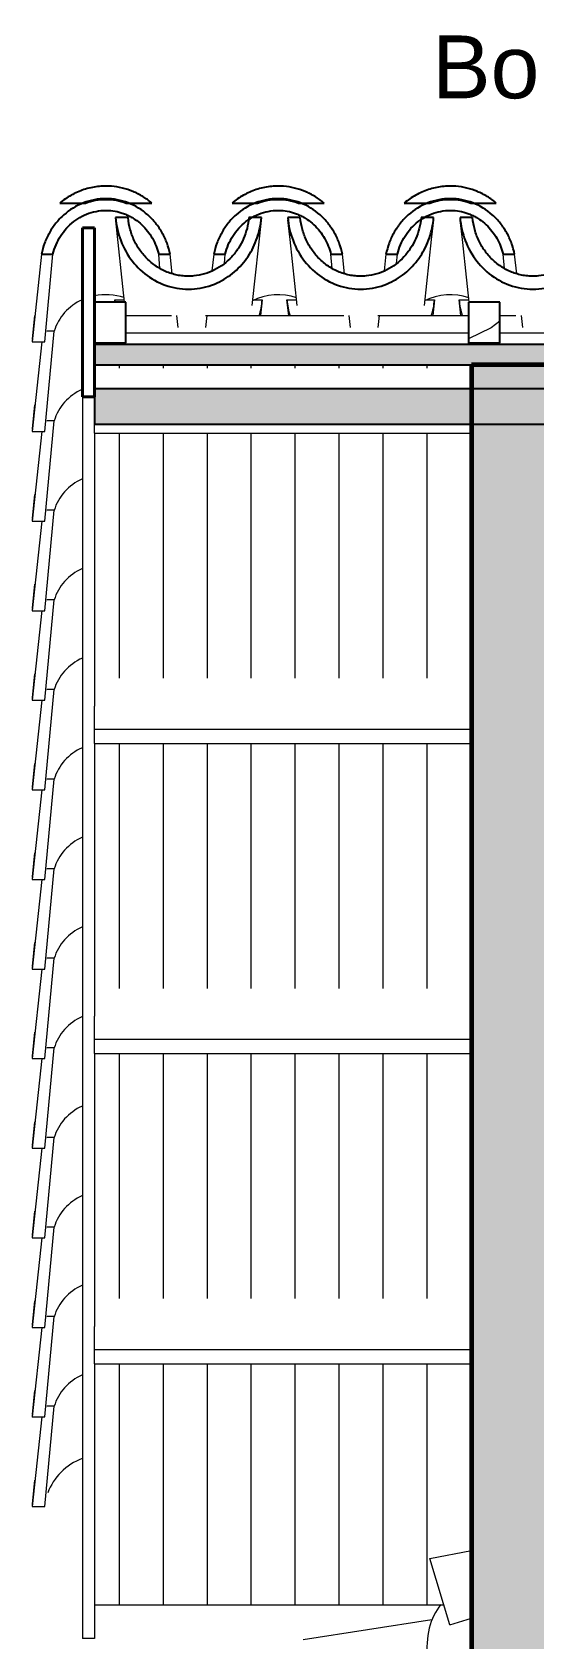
# Model space of a CAD drawing. Header units: millimetres. Extents: x -23833 to 62003, y -3000 to 6760.
# Drawn here: x -20019 to -19220, y 4016 to 6574 of the extents above; entities that cross this region are included whole.
import ezdxf

# ---------------------------------------------------------------- set-up
doc = ezdxf.new("R2010")
doc.units = ezdxf.units.MM
for name, color, linetype, lineweight in [('A-GENM', 13, 'Continuous', 9), ('A-GLAZ-CURT', 52, 'Continuous', 9), ('A-GLAZ-CWMG', 51, 'Continuous', 9), ('A-ROOF', 132, 'Continuous', 9), ('A-ROOF-MCUT', 132, 'Continuous', 40), ('A-ROOF-OTLN', 132, 'Continuous', 9), ('A-ROOF-PATT', 132, 'Continuous', 9), ('A-WALL', 113, 'Continuous', 25), ('A-WALL-PATT', 111, 'Continuous', 25), ('G-ANNO-TEXT', 231, 'Continuous', 9)]:
    doc.layers.add(name, color=color, linetype=linetype, lineweight=lineweight)
doc.styles.add('Arial_1', font='arial.ttf', dxfattribs={"height": 100})
pattern_1 = [(216.87, (-11821.27, 2369.08), (761.9991, 508.00136), [127, -1143]), (206.565, (-11668.87, 2292.88), (-254.0006, -253.9997), [283.981, -283.981]), (198.435, (-11668.87, 2165.88), (-507.99976, -254.0006), [160.644, -642.575])]

# ---------------------------------------------------------------- blocks, each defined once
blk = doc.blocks.new('Rectangular Mullion - Ripa-4229792-A')
at = {"layer": 'A-GLAZ-CWMG'}
for p, q in [((-19869.7, 6122.6), (-19797, 6122.6)), ((-19743, 6122.6), (-19522.9, 6122.6)), ((-19468.9, 6122.6), (-19324.3, 6122.6)), ((-19274.3, 6122.6), (-19248.8, 6122.6)), ((-19324.3, 6094.7), (-19869.7, 6094.7)), ((-18728.9, 6094.7), (-19274.3, 6094.7))]:
    blk.add_line(p, q, dxfattribs=at)
blk = doc.blocks.new('Rectangular Mullion - Caibro-4229769-A')
at = {"layer": 'A-GLAZ-CWMG', "lineweight": 25}
for p, q in [((-19869.7, 6143.7), (-19919.7, 6143.7)), ((-19919.7, 6143.7), (-19919.7, 6079.1)), ((-19869.7, 6079.1), (-19869.7, 6143.7)), ((-19919.7, 6079.1), (-19869.7, 6079.1))]:
    blk.add_line(p, q, dxfattribs=at)
at = {"layer": 'A-GLAZ-CWMG'}
blk.add_line((-19869.7, 6076.7), (-19869.7, 6079.1), dxfattribs=at)
blk = doc.blocks.new('Rectangular Mullion - Terça-4255527-A')
at = {"layer": 'A-GLAZ-CWMG'}
for p, q in [((-19919.7, 4476.4), (-19919.7, 4513.6)), ((-19919.7, 4454.2), (-19919.7, 4476.4)), ((-19319.7, 4476.4), (-19919.7, 4476.4)), ((-19919.7, 4454.2), (-19319.7, 4454.2))]:
    blk.add_line(p, q, dxfattribs=at)
blk = doc.blocks.new('Rectangular Mullion - Terça-V31-A')
at = {"layer": 'A-GLAZ-CWMG'}
for p, q in [((-19919.7, 4970.2), (-19919.7, 5007.3)), ((-19919.7, 4947.9), (-19919.7, 4970.2)), ((-19319.7, 4970.2), (-19919.7, 4970.2)), ((-19919.7, 4947.9), (-19319.7, 4947.9))]:
    blk.add_line(p, q, dxfattribs=at)
blk = doc.blocks.new('Rectangular Mullion - Terça-V32-A')
at = {"layer": 'A-GLAZ-CWMG'}
for p, q in [((-19919.7, 5463.9), (-19919.7, 5501)), ((-19919.7, 5441.6), (-19919.7, 5463.9)), ((-19319.7, 5463.9), (-19919.7, 5463.9)), ((-19919.7, 5441.6), (-19319.7, 5441.6))]:
    blk.add_line(p, q, dxfattribs=at)
blk = doc.blocks.new('Rectangular Mullion - Terça-V33-A')
at = {"layer": 'A-GLAZ-CWMG'}
h = blk.add_hatch(dxfattribs=at)
h.set_pattern_fill('FP_2', color=256, style=0, pattern_type=2)
h.set_pattern_definition(pattern_1)
h.paths.add_polyline_path([(-19919.7, 5949.9), (-3199.7, 5949.9), (-3199.7, 6005.8), (-19919.7, 6005.8), (-19919.7, 5997.2)])
at = {"layer": 'A-GLAZ-CWMG', "lineweight": 25}
for p, q in [((-3199.7, 6005.8), (-19919.7, 6005.8)), ((-19919.7, 6005.8), (-19919.7, 5949.9)), ((-19919.7, 5949.9), (-3199.7, 5949.9))]:
    blk.add_line(p, q, dxfattribs=at)
at = {"layer": 'A-GLAZ-CWMG'}
for q in [(-19919.7, 5949.9), (-19319.7, 5935.3)]:
    blk.add_line((-19919.7, 5935.3), q, dxfattribs=at)
blk = doc.blocks.new('Rectangular Mullion - Caibro-V36-A')
at = {"layer": 'A-GLAZ-CWMG'}
h = blk.add_hatch(dxfattribs=at)
h.set_pattern_fill('FP_2', color=256, style=0, pattern_type=2)
h.set_pattern_definition(pattern_1)
h.paths.add_polyline_path([(-19324.3, 6079.1), (-19274.3, 6079.1), (-19274.3, 6143.7), (-19324.3, 6143.7)])
at = {"layer": 'A-GLAZ-CWMG', "lineweight": 25}
for p, q in [((-19274.3, 6143.7), (-19324.3, 6143.7)), ((-19324.3, 6143.7), (-19324.3, 6079.1)), ((-19274.3, 6079.1), (-19274.3, 6143.7)), ((-19324.3, 6079.1), (-19274.3, 6079.1))]:
    blk.add_line(p, q, dxfattribs=at)
at = {"layer": 'A-GLAZ-CWMG'}
for p, q in [((-19324.3, 6076.7), (-19324.3, 6079.1)), ((-19274.3, 6076.7), (-19274.3, 6079.1))]:
    blk.add_line(p, q, dxfattribs=at)
blk = doc.blocks.new('COLONIAL BASE - COLONIAL BASE-V56-A')
at = {"layer": 'A-GLAZ-CURT'}
for p, q in [((-19998.7, 4227), (-19983.7, 4386.7)), ((-19983.7, 4386.7), (-19995.5, 4386.7)), ((-20003.5, 4369.6), (-20018.8, 4227)), ((-20018.4, 4231.1), (-20014.3, 4269.2)), ((-20018.8, 4227), (-19998.7, 4227))]:
    blk.add_line(p, q, dxfattribs=at)
for centre, major_axis, start_param, end_param in [((-19901.5, 4365.5), (85.3, 0), 2.024397, 2.871423), ((-19901.5, 4220), (97.5, 0), 1.964669, 2.815864), ((-19901.5, 4220), (117.5, 0), 3.033919, 3.077719)]:
    blk.add_ellipse(centre, major_axis=major_axis, ratio=0.928477, start_param=start_param, end_param=end_param, dxfattribs=at)
blk = doc.blocks.new('COLONIAL BASE - COLONIAL BASE-V57-A')
at = {"layer": 'A-GLAZ-CURT'}
for p, q in [((-19998.7, 4369.6), (-19983.7, 4529.3)), ((-19983.7, 4529.3), (-19995.5, 4529.3)), ((-20003.5, 4512.2), (-20018.8, 4369.6)), ((-20018.4, 4373.7), (-20014.3, 4411.8)), ((-20018.8, 4369.6), (-19998.7, 4369.6))]:
    blk.add_line(p, q, dxfattribs=at)
for centre, major_axis, start_param, end_param in [((-19901.5, 4508.1), (85.3, 0), 2.024397, 2.871423), ((-19901.5, 4362.6), (117.5, 0), 3.033919, 3.077719)]:
    blk.add_ellipse(centre, major_axis=major_axis, ratio=0.928477, start_param=start_param, end_param=end_param, dxfattribs=at)
blk = doc.blocks.new('COLONIAL BASE - COLONIAL BASE-4236683-A')
at = {"layer": 'A-GLAZ-CURT'}
for p, q in [((-3712.8, 6122.6), (-3715.5, 6147.5)), ((-3715.5, 6147.5), (-3700.2, 6147.5)), ((-3712.8, 6122.6), (-3715.1, 6143.3)), ((-3496.2, 6147.5), (-3480.9, 6147.5)), ((-3480.9, 6147.5), (-3483.6, 6122.6)), ((-3481.3, 6143.3), (-3483.6, 6122.6))]:
    blk.add_line(p, q, dxfattribs=at)
for centre, major_axis, start_param, end_param in [((-3729.7, 6076.6), (85.3, 0), 1.218641, 2.069926), ((-3598.2, 6154.4), (117.5, 0), 3.205466, 3.438355), ((-3598.2, 6154.4), (117.5, 0), 5.986423, 6.219312)]:
    blk.add_ellipse(centre, major_axis=major_axis, ratio=0.928477, start_param=start_param, end_param=end_param, dxfattribs=at)
blk = doc.blocks.new('COLONIAL BASE - COLONIAL BASE-V58-A')
at = {"layer": 'A-GLAZ-CURT'}
for p, q in [((-19886.9, 6143.7), (-19887.3, 6147.5)), ((-19887.3, 6147.5), (-19872, 6147.5)), ((-19668, 6147.5), (-19652.7, 6147.5)), ((-19652.7, 6147.5), (-19655.4, 6122.6)), ((-19653.1, 6143.3), (-19655.4, 6122.6)), ((-19998.7, 5938), (-19983.7, 6097.7)), ((-19983.7, 6097.7), (-19995.5, 6097.7)), ((-20003.5, 6080.6), (-20018.8, 5938)), ((-20018.4, 5942.2), (-20014.3, 5980.3)), ((-20018.8, 5938), (-19998.7, 5938))]:
    blk.add_line(p, q, dxfattribs=at)
for centre, major_axis, start_param, end_param in [((-19901.5, 6076.6), (85.3, 0), 2.024397, 2.871423), ((-19901.5, 6076.6), (85.3, 0), 1.225528, 1.786016), ((-19770, 6154.4), (117.5, 0), 3.205466, 3.239935), ((-19770, 6154.4), (117.5, 0), 5.986423, 6.219312), ((-19901.5, 5931.1), (117.5, 0), 3.033919, 3.077719)]:
    blk.add_ellipse(centre, major_axis=major_axis, ratio=0.928477, start_param=start_param, end_param=end_param, dxfattribs=at)
blk = doc.blocks.new('COLONIAL BASE - COLONIAL BASE-V47-A')
at = {"layer": 'A-GLAZ-CURT', "lineweight": 25}
for p, q in [((-5613, 6278.4), (-5632.9, 6278.4)), ((-5400.9, 6278.4), (-5420.8, 6278.4)), ((-5750.8, 6220.1), (-5732.5, 6220.1)), ((-5564.3, 6220.1), (-5546, 6220.1))]:
    blk.add_line(p, q, dxfattribs=at)
at = {"layer": 'A-GLAZ-CURT'}
for p, q in [((-5618.5, 6143.7), (-5632.9, 6278.4)), ((-5629.6, 6247.8), (-5632.6, 6274.9)), ((-5400.9, 6278.4), (-5415.8, 6138.7)), ((-5401.2, 6274.9), (-5404.1, 6247.8)), ((-5750.8, 6220.1), (-5753.6, 6193.6)), ((-5733.9, 6205.4), (-5732.5, 6220.1)), ((-5562.2, 6197.7), (-5564.3, 6220.1)), ((-5542.7, 6189), (-5546, 6220.1)), ((-5763.2, 6103.7), (-5761.1, 6122.9)), ((-5535.6, 6122.9), (-5533.6, 6103.7))]:
    blk.add_line(p, q, dxfattribs=at)
at = {"layer": 'A-GLAZ-CURT', "lineweight": 25}
for points, knots in [([(-5546, 6220.1), (-5547.2, 6226.1), (-5550.5, 6237.8), (-5558.2, 6254.6), (-5568.5, 6269.8), (-5585.4, 6287.6), (-5611.8, 6303.9), (-5648.4, 6310.9), (-5685, 6303.9), (-5711.4, 6287.6), (-5728.3, 6269.8), (-5738.5, 6254.6), (-5746.2, 6237.8), (-5749.5, 6226.1), (-5750.8, 6220.1)], [0, 0, 0, 0, 0.0625, 0.125, 0.1875, 0.25, 0.375, 0.5, 0.625, 0.75, 0.8125, 0.875, 0.9375, 1, 1, 1, 1]), ([(-5732.5, 6220.1), (-5731.2, 6225.2), (-5728, 6235.2), (-5720.8, 6249.2), (-5711.3, 6261.8), (-5695.9, 6276.2), (-5672.2, 6288.5), (-5646.3, 6291), (-5629.2, 6287.9), (-5620.4, 6285.1), (-5614, 6282.5), (-5607.9, 6279.4), (-5600.1, 6274.5), (-5591.1, 6267.4), (-5581.8, 6257.2), (-5574.1, 6245.8), (-5568.1, 6233.3), (-5565.4, 6224.6), (-5564.3, 6220.1)], [0, 0, 0, 0, 0.066667, 0.133333, 0.2, 0.266667, 0.4, 0.533333, 0.591667, 0.620833, 0.65, 0.679167, 0.708333, 0.766667, 0.825, 0.883333, 0.941667, 1, 1, 1, 1]), ([(-5632.9, 6278.4), (-5632.4, 6272.1), (-5630.5, 6259.7), (-5623.2, 6235.6), (-5607.7, 6208), (-5580, 6181.9), (-5551.1, 6168.7), (-5526.3, 6164.4), (-5501.2, 6164.4), (-5472, 6172.1), (-5442.7, 6191.1), (-5420.9, 6216), (-5408.7, 6240.8), (-5402.9, 6262), (-5401.3, 6272.9), (-5400.9, 6278.4)], [0, 0, 0, 0, 0.052632, 0.105263, 0.210526, 0.315789, 0.421053, 0.473684, 0.526316, 0.631579, 0.723684, 0.815789, 0.907895, 0.953947, 1, 1, 1, 1]), ([(-5420.8, 6278.4), (-5421.3, 6272.6), (-5423.3, 6261.3), (-5428.9, 6244.8), (-5437.1, 6229.6), (-5451.2, 6211.2), (-5474.3, 6193.4), (-5500, 6185.8), (-5518, 6185), (-5527.7, 6185.7), (-5537.3, 6187.4), (-5546.6, 6190), (-5555.7, 6193.7), (-5564.2, 6198.3), (-5572.3, 6203.7), (-5582.3, 6212), (-5591, 6221.7), (-5598.1, 6232.5), (-5602.8, 6241.1), (-5606.6, 6250), (-5610.6, 6262.4), (-5612.4, 6271.9), (-5613, 6278.4)], [0, 0, 0, 0, 0.058824, 0.117647, 0.176471, 0.235294, 0.352941, 0.470588, 0.503676, 0.536765, 0.569853, 0.602941, 0.636029, 0.669118, 0.702206, 0.735294, 0.801471, 0.834559, 0.867647, 0.900735, 0.933824, 1, 1, 1, 1])]:
    blk.add_open_spline(points, degree=3, knots=knots, dxfattribs=at)
blk = doc.blocks.new('COLONIAL BASE - COLONIAL BASE-V42-A')
at = {"layer": 'A-GLAZ-CURT', "lineweight": 25}
for p, q in [((-3968.4, 6278.4), (-3988.3, 6278.4)), ((-3756.3, 6278.4), (-3776.2, 6278.4)), ((-4106.2, 6220.1), (-4087.9, 6220.1)), ((-3919.7, 6220.1), (-3901.4, 6220.1))]:
    blk.add_line(p, q, dxfattribs=at)
at = {"layer": 'A-GLAZ-CURT'}
for p, q in [((-3973.4, 6138.7), (-3988.3, 6278.4)), ((-3985, 6247.8), (-3988, 6274.9)), ((-3756.3, 6278.4), (-3771.2, 6138.7)), ((-3756.6, 6274.9), (-3759.5, 6247.8)), ((-4106.2, 6220.1), (-4109, 6193.6)), ((-4089.3, 6205.4), (-4087.9, 6220.1)), ((-3917.6, 6197.7), (-3919.7, 6220.1)), ((-3898.1, 6189), (-3901.4, 6220.1)), ((-4118.6, 6103.7), (-4116.5, 6122.9)), ((-3891.1, 6122.9), (-3889, 6103.7))]:
    blk.add_line(p, q, dxfattribs=at)
at = {"layer": 'A-GLAZ-CURT', "lineweight": 25}
for points, knots in [([(-3901.4, 6220.1), (-3902.6, 6226.1), (-3906, 6237.8), (-3913.7, 6254.6), (-3923.9, 6269.8), (-3940.8, 6287.6), (-3967.2, 6303.9), (-4003.8, 6310.9), (-4040.4, 6303.9), (-4066.8, 6287.6), (-4083.7, 6269.8), (-4093.9, 6254.6), (-4101.6, 6237.8), (-4105, 6226.1), (-4106.2, 6220.1)], [0, 0, 0, 0, 0.0625, 0.125, 0.1875, 0.25, 0.375, 0.5, 0.625, 0.75, 0.8125, 0.875, 0.9375, 1, 1, 1, 1]), ([(-4087.9, 6220.1), (-4086.7, 6225.2), (-4083.4, 6235.2), (-4076.2, 6249.2), (-4066.7, 6261.8), (-4051.3, 6276.2), (-4027.6, 6288.5), (-4001.7, 6291), (-3984.6, 6287.9), (-3975.9, 6285.1), (-3969.5, 6282.5), (-3963.4, 6279.4), (-3955.5, 6274.5), (-3946.5, 6267.4), (-3937.2, 6257.2), (-3929.5, 6245.8), (-3923.5, 6233.3), (-3920.8, 6224.6), (-3919.7, 6220.1)], [0, 0, 0, 0, 0.066667, 0.133333, 0.2, 0.266667, 0.4, 0.533333, 0.591667, 0.620833, 0.65, 0.679167, 0.708333, 0.766667, 0.825, 0.883333, 0.941667, 1, 1, 1, 1]), ([(-3988.3, 6278.4), (-3987.8, 6272.1), (-3985.9, 6259.7), (-3978.6, 6235.6), (-3963.1, 6208), (-3935.4, 6181.9), (-3906.5, 6168.7), (-3881.7, 6164.4), (-3856.6, 6164.4), (-3827.4, 6172.1), (-3798.1, 6191.1), (-3776.3, 6216), (-3764.1, 6240.8), (-3758.3, 6262), (-3756.7, 6272.9), (-3756.3, 6278.4)], [0, 0, 0, 0, 0.052632, 0.105263, 0.210526, 0.315789, 0.421053, 0.473684, 0.526316, 0.631579, 0.723684, 0.815789, 0.907895, 0.953947, 1, 1, 1, 1]), ([(-3776.2, 6278.4), (-3776.7, 6272.6), (-3778.7, 6261.3), (-3784.3, 6244.8), (-3792.5, 6229.6), (-3806.6, 6211.2), (-3829.7, 6193.4), (-3855.4, 6185.8), (-3873.4, 6185), (-3883.1, 6185.7), (-3892.7, 6187.4), (-3902, 6190), (-3911.1, 6193.7), (-3919.6, 6198.3), (-3927.7, 6203.7), (-3937.7, 6212), (-3946.4, 6221.7), (-3953.5, 6232.5), (-3958.2, 6241.1), (-3962, 6250), (-3966, 6262.4), (-3967.8, 6271.9), (-3968.4, 6278.4)], [0, 0, 0, 0, 0.058824, 0.117647, 0.176471, 0.235294, 0.352941, 0.470588, 0.503676, 0.536765, 0.569853, 0.602941, 0.636029, 0.669118, 0.702206, 0.735294, 0.801471, 0.834559, 0.867647, 0.900735, 0.933824, 1, 1, 1, 1])]:
    blk.add_open_spline(points, degree=3, knots=knots, dxfattribs=at)
blk = doc.blocks.new('COLONIAL BASE - COLONIAL BASE-V60-A')
at = {"layer": 'A-GLAZ-CURT', "lineweight": 25}
for p, q in [((-19866.1, 6278.4), (-19886, 6278.4)), ((-19668.8, 6278.4), (-19673.9, 6278.4)), ((-19654, 6278.4), (-19668.5, 6278.4)), ((-20003.9, 6220.1), (-19985.6, 6220.1)), ((-19817.4, 6220.1), (-19799.1, 6220.1))]:
    blk.add_line(p, q, dxfattribs=at)
at = {"layer": 'A-GLAZ-CURT'}
for p, q in [((-19871.6, 6143.7), (-19886, 6278.4)), ((-19882.7, 6247.8), (-19885.7, 6274.9)), ((-19654, 6278.4), (-19668.9, 6138.7)), ((-19654.3, 6274.9), (-19657.3, 6247.8)), ((-20003.9, 6220.1), (-20018.8, 6080.6)), ((-19998.7, 6080.6), (-19985.6, 6220.1)), ((-19815.3, 6197.7), (-19817.4, 6220.1)), ((-19795.8, 6189), (-19799.1, 6220.1)), ((-20018.4, 6084.8), (-20014.3, 6122.9)), ((-19788.8, 6122.9), (-19786.7, 6103.7)), ((-20018.8, 6080.6), (-19998.7, 6080.6))]:
    blk.add_line(p, q, dxfattribs=at)
blk.add_ellipse((-19901.5, 6073.7), major_axis=(117.5, 0), ratio=0.928477, start_param=3.033919, end_param=3.077719, dxfattribs=at)
at = {"layer": 'A-GLAZ-CURT', "lineweight": 25}
for points, knots in [([(-19799.1, 6220.1), (-19800.3, 6226.1), (-19803.7, 6237.8), (-19811.4, 6254.6), (-19821.6, 6269.8), (-19838.5, 6287.6), (-19864.9, 6303.9), (-19901.5, 6310.9), (-19938.1, 6303.9), (-19964.5, 6287.6), (-19981.4, 6269.8), (-19991.7, 6254.6), (-19999.4, 6237.8), (-20002.7, 6226.1), (-20003.9, 6220.1)], [0, 0, 0, 0, 0.0625, 0.125, 0.1875, 0.25, 0.375, 0.5, 0.625, 0.75, 0.8125, 0.875, 0.9375, 1, 1, 1, 1]), ([(-19985.6, 6220.1), (-19984.4, 6225.2), (-19981.1, 6235.2), (-19973.9, 6249.2), (-19964.4, 6261.8), (-19949, 6276.2), (-19925.3, 6288.5), (-19899.5, 6291), (-19882.3, 6287.9), (-19873.6, 6285.1), (-19867.2, 6282.5), (-19861.1, 6279.4), (-19853.2, 6274.5), (-19844.2, 6267.4), (-19834.9, 6257.2), (-19827.2, 6245.8), (-19821.2, 6233.3), (-19818.5, 6224.6), (-19817.4, 6220.1)], [0, 0, 0, 0, 0.066667, 0.133333, 0.2, 0.266667, 0.4, 0.533333, 0.591667, 0.620833, 0.65, 0.679167, 0.708333, 0.766667, 0.825, 0.883333, 0.941667, 1, 1, 1, 1]), ([(-19886, 6278.4), (-19885.5, 6272.1), (-19883.6, 6259.7), (-19876.3, 6235.6), (-19860.8, 6208), (-19833.1, 6181.9), (-19804.2, 6168.7), (-19779.4, 6164.4), (-19754.3, 6164.4), (-19725.1, 6172.1), (-19695.8, 6191.1), (-19674, 6216), (-19661.8, 6240.8), (-19656, 6262), (-19654.4, 6272.9), (-19654, 6278.4)], [0, 0, 0, 0, 0.052632, 0.105263, 0.210526, 0.315789, 0.421053, 0.473684, 0.526316, 0.631579, 0.723684, 0.815789, 0.907895, 0.953947, 1, 1, 1, 1]), ([(-19673.9, 6278.4), (-19674.4, 6272.6), (-19676.4, 6261.3), (-19682, 6244.8), (-19690.2, 6229.6), (-19704.3, 6211.2), (-19727.4, 6193.4), (-19753.1, 6185.8), (-19771.1, 6185), (-19780.8, 6185.7), (-19790.4, 6187.4), (-19799.7, 6190), (-19808.8, 6193.7), (-19817.3, 6198.3), (-19825.4, 6203.7), (-19835.4, 6212), (-19844.1, 6221.7), (-19851.3, 6232.5), (-19855.9, 6241.1), (-19859.7, 6250), (-19863.7, 6262.4), (-19865.5, 6271.9), (-19866.1, 6278.4)], [0, 0, 0, 0, 0.058824, 0.117647, 0.176471, 0.235294, 0.352941, 0.470588, 0.503676, 0.536765, 0.569853, 0.602941, 0.636029, 0.669118, 0.702206, 0.735294, 0.801471, 0.834559, 0.867647, 0.900735, 0.933824, 1, 1, 1, 1])]:
    blk.add_open_spline(points, degree=3, knots=knots, dxfattribs=at)
blk = doc.blocks.new('COLONIAL BASE - COLONIAL BASE-V45-A')
at = {"layer": 'A-GLAZ-CURT', "lineweight": 25}
for p, q in [((-3802.9, 6301.6), (-3762.2, 6301.6)), ((-3697.2, 6301.6), (-3656.5, 6301.6))]:
    blk.add_line(p, q, dxfattribs=at)
blk.add_open_spline([(-3656.5, 6301.6), (-3661.1, 6305.4), (-3670.6, 6312.3), (-3686.5, 6320.4), (-3703.3, 6325.9), (-3722.3, 6329), (-3743, 6328.6), (-3761.1, 6324.5), (-3774.9, 6319.2), (-3788.1, 6312.6), (-3797.2, 6306.4), (-3802.9, 6301.6)], degree=3, knots=[0, 0, 0, 0, 0.111111, 0.222222, 0.333333, 0.444444, 0.583333, 0.722222, 0.791667, 0.861111, 1, 1, 1, 1], dxfattribs=at)
blk.add_open_spline([(-3762.2, 6301.6), (-3757, 6303.6), (-3746.3, 6306.5), (-3729.7, 6308), (-3713.1, 6306.5), (-3702.4, 6303.6), (-3697.2, 6301.6)], degree=3, dxfattribs=at)
blk = doc.blocks.new('Colonial cumeeira - hip-4041867-A')
at = {"layer": 'A-GENM', "color": 55}
blk.add_line((-19587.5, 4015.4), (-19382.5, 4047.5), dxfattribs=at)
blk.add_ellipse((-19305.7, 3977.8), major_axis=(-33.8, 112.5), ratio=0.691714, start_param=0.420065, end_param=1.302313, dxfattribs=at)
blk = doc.blocks.new('Colonial cumeeira - hip-4317858-A')
at = {"layer": 'A-GENM', "color": 55}
for p, q in [((-19385.9, 4144.2), (-19319.7, 4157.1)), ((-19354.2, 4038.8), (-19385.9, 4144.2)), ((-19354.2, 4038.8), (-19319.7, 4049.2))]:
    blk.add_line(p, q, dxfattribs=at)

msp = doc.modelspace()

# ---------------------------------------------------------------- hatches: boundary and pattern name
at = {"layer": 'A-ROOF-PATT'}
msp.add_hatch(color=256, dxfattribs=at).paths.add_polyline_path([(-11535.623, 6044.391), (-3199.651, 6044.391), (-3199.651, 6076.702), (-19919.651, 6076.702), (-19919.651, 6044.391), (-11576.492, 6044.391)])
h = msp.add_hatch(dxfattribs=at)
h.set_pattern_fill('FP_4', color=256, style=0, pattern_type=2)
h.set_pattern_definition([(90, (0, 6212.23), (-70, 4e-15), [])])
h.paths.add_polyline_path([(-19919.651, 4070.749), (-19363.819, 4070.749), (-19385.852, 4144.192), (-19319.651, 4156.925), (-19319.651, 4454.159), (-19919.651, 4454.159), (-19919.651, 4096.966)])
h.paths.add_polyline_path([(-3199.651, 4070.749), (-3199.651, 4454.159), (-5289.651, 4454.159), (-5289.651, 4380.337), (-3799.651, 4380.337), (-3799.651, 4070.749), (-3484.448, 4070.749)])
h.paths.add_polyline_path([(-19139.651, 4380.337), (-18728.331, 4380.337), (-18728.551, 4436.104), (-18729.653, 4454.159), (-19139.651, 4454.159), (-19139.651, 4400.998)])
h.paths.add_polyline_path([(-16759.651, 4380.337), (-16759.651, 4454.159), (-17169.649, 4454.159), (-17170.97, 4432.51), (-17170.97, 4380.337), (-16766.843, 4380.337)])
h.paths.add_polyline_path([(-11862.574, 4380.337), (-5489.651, 4380.337), (-5489.651, 4454.159), (-16579.651, 4454.159), (-16579.651, 4380.337), (-11903.443, 4380.337)])
h.paths.add_polyline_path([(-16358.154, 4557.926), (-5489.651, 4557.926), (-5489.651, 4947.873), (-16579.651, 4947.873), (-16579.651, 4557.926), (-16399.023, 4557.926)])
h.paths.add_polyline_path([(-4220.088, 4557.926), (-3199.651, 4557.926), (-3199.651, 4947.873), (-5289.651, 4947.873), (-5289.651, 4557.926), (-4260.957, 4557.926)])
h.paths.add_polyline_path([(-17044.317, 4813.978), (-17045.399, 4812.691), (-17044.749, 4812.691), (-17044.425, 4813.656)])
h.paths.add_polyline_path([(-18851.157, 4557.926), (-18758.28, 4557.926), (-18758.28, 4562.842), (-18771.965, 4800), (-17127.336, 4800), (-17141.021, 4557.926), (-16759.651, 4557.926), (-16759.651, 4947.873), (-17715.344, 4947.864), (-17541.151, 4935.62), (-17541.151, 4900.68), (-17332.401, 4881.34), (-17332.401, 4860.34), (-17095.651, 4850.364), (-17095.651, 4844.1), (-17054.379, 4843.6), (-17050.949, 4842.064), (-17049.873, 4841.27), (-17048.559, 4838.714), (-17047.869, 4835.291), (-17046.287, 4827.808), (-17047.289, 4827.001), (-17050.614, 4826.339), (-17052.004, 4824.804), (-17052.07, 4824.227), (-17052.437, 4823.009), (-17052.437, 4822.62), (-17050.961, 4821.102), (-17042.425, 4815.965), (-17042.425, 4815.124), (-17043.959, 4815.965), (-17045.399, 4815.928), (-17043.21, 4815.052), (-17043.986, 4814.581), (-17048.106, 4815.965), (-17050.993, 4815.52), (-17049.081, 4814.589), (-17048.849, 4814.589), (-17048.559, 4815.347), (-17047.026, 4814.964), (-17046.899, 4814.544), (-17043.959, 4813.859), (-17043.344, 4813.656), (-17043.21, 4812.694), (-17041.898, 4813.597), (-17041.426, 4813.01), (-17040.966, 4813.597), (-17040.137, 4812.691), (-17039.244, 4800.018), (-18860.058, 4800.018), (-18859.165, 4812.691), (-18857.312, 4814.563), (-18856.876, 4814.188), (-18856.28, 4813.934), (-18854.864, 4814.205), (-18854.274, 4814.205), (-18853.423, 4813.938), (-18852.458, 4815.198), (-18850.901, 4814.205), (-18849.807, 4815.183), (-18848.402, 4814.905), (-18846.771, 4814.204), (-18845.433, 4815.184), (-18844.464, 4815.365), (-18844.608, 4815.965), (-18856.876, 4815.965), (-18847.755, 4821.865), (-18846.904, 4823.95), (-18846.463, 4824.238), (-18846.908, 4825.173), (-18849.792, 4826.585), (-18852.481, 4827.538), (-18851.496, 4827.527), (-18852.481, 4828.24), (-18853.015, 4828.3), (-18853.902, 4829.814), (-18853.793, 4829.966), (-18852.24, 4832.423), (-18851.157, 4837.926), (-18851.017, 4839.669), (-18846.908, 4843.219), (-18841.748, 4844.1), (-18803.651, 4844.1), (-18803.651, 4850.92), (-18566.901, 4860.34), (-18566.901, 4881.34), (-18358.151, 4900.68), (-18358.151, 4935.62), (-18183.957, 4947.873), (-19139.651, 4947.873), (-19139.651, 4557.926), (-18892.026, 4557.926)])
h.paths.add_polyline_path([(-19919.651, 4557.926), (-19319.651, 4557.926), (-19319.651, 4947.873), (-19919.651, 4947.873), (-19919.651, 4629.022)])
h.paths.add_polyline_path([(-17949.651, 4698.75), (-17942.383, 4700.031), (-17935.989, 4703.724), (-17931.248, 4709.374), (-17928.723, 4716.314), (-17928.724, 4723.692), (-17931.249, 4730.628), (-17935.996, 4736.282), (-17942.384, 4739.969), (-17949.651, 4741.25), (-17956.917, 4739.969), (-17963.313, 4736.274), (-17968.053, 4730.625), (-17970.578, 4723.692), (-17970.578, 4716.311), (-17968.053, 4709.374), (-17963.313, 4703.724), (-17956.918, 4700.031), (-17952.041, 4699.171)])
h.paths.add_polyline_path([(-17050.899, 4812.691), (-17049.805, 4813.807), (-17050.899, 4814.175), (-17050.792, 4813.664)])
h.paths.add_polyline_path([(-17055.628, 4814.548), (-17055.987, 4815.353), (-17056.596, 4814.987), (-17055.925, 4814.683)])
h.paths.add_polyline_path([(-18837.079, 4815.363), (-18838.515, 4815.352), (-18837.703, 4815.317)])
h.paths.add_polyline_path([(-18842.494, 4815.365), (-18843.253, 4815.513), (-18843.253, 4815.3)])
h.paths.add_polyline_path([(-17063.157, 4815.284), (-17066.879, 4815.965), (-17066.879, 4815.321), (-17063.627, 4815.287)])
h.paths.add_polyline_path([(-18846.904, 4823.95), (-18847.168, 4825.239), (-18846.53, 4824.925), (-18846.797, 4824.227)])
h.paths.add_polyline_path([(-19919.651, 5051.64), (-19319.651, 5051.64), (-19319.651, 5441.586), (-19919.651, 5441.586), (-19919.651, 5085.069)])
h.paths.add_polyline_path([(-11985.181, 5051.64), (-5489.651, 5051.64), (-5489.651, 5441.586), (-16579.651, 5441.586), (-16579.651, 5051.64), (-12026.05, 5051.64)])
h.paths.add_polyline_path([(-19139.651, 5051.64), (-16759.651, 5051.64), (-16759.651, 5441.586), (-19139.651, 5441.586), (-19139.651, 5085.069)])
h.paths.add_polyline_path([(-3525.317, 5051.64), (-3199.651, 5051.64), (-3199.651, 5441.586), (-5289.651, 5441.586), (-5289.651, 5051.64), (-3566.186, 5051.64)])
h.paths.add_polyline_path([(-16317.285, 5545.353), (-5489.651, 5545.353), (-5489.651, 5646.465), (-5479.651, 5646.465), (-5479.651, 5935.299), (-16579.651, 5935.299), (-16579.651, 5545.353), (-16358.154, 5545.353)])
h.paths.add_polyline_path([(-17175.532, 5545.353), (-16759.651, 5545.353), (-16759.651, 5935.299), (-19139.651, 5935.299), (-19139.651, 5545.353), (-17216.401, 5545.353)])
h.paths.add_polyline_path([(-19319.651, 5545.353), (-19319.651, 5935.299), (-19919.651, 5935.299), (-19919.651, 5545.353), (-19341.584, 5545.353)])
h.paths.add_polyline_path([(-5282.68, 5545.353), (-3199.651, 5545.353), (-3199.651, 5935.299), (-5299.651, 5935.299), (-5299.651, 5646.465), (-5289.651, 5646.465), (-5289.651, 5545.353)])
h.paths.add_polyline_path([(-3320.972, 6039.066), (-3199.651, 6039.066), (-3199.651, 6044.391), (-5299.651, 6044.391), (-5299.651, 6039.066), (-3361.841, 6039.066)])
h.paths.add_polyline_path([(-7898.29, 6039.066), (-5479.651, 6039.066), (-5479.651, 6044.391), (-16579.651, 6044.391), (-16579.651, 6039.066), (-7939.159, 6039.066)])
h.paths.add_polyline_path([(-18033.779, 6039.066), (-16759.651, 6039.066), (-16759.651, 6044.391), (-19139.651, 6044.391), (-19139.651, 6039.066), (-18074.648, 6039.066)])
h.paths.add_polyline_path([(-19919.651, 6039.066), (-19319.651, 6039.066), (-19319.651, 6044.391), (-19919.651, 6044.391)])
at = {"layer": 'A-WALL-PATT'}
h = msp.add_hatch(color=256, dxfattribs=at)
h.paths.add_polyline_path([(-19139.651, 200), (-19139.651, 2700), (-19319.651, 2700), (-19319.651, 200), (-19178.109, 200)])
h.paths.add_polyline_path([(-19139.651, 3000), (-19139.651, 6044.391), (-19319.651, 6044.391), (-19319.651, 3000), (-19178.109, 3000)])

# ---------------------------------------------------------------- linework, layer by layer
at = {"layer": 'A-ROOF', "lineweight": 25}
for p, q in [((-3199.651, 6076.702), (-19919.651, 6076.702)), ((-19919.651, 6044.391), (-3199.651, 6044.391))]:
    msp.add_line(p, q, dxfattribs=at)
at = {"layer": 'A-ROOF'}
msp.add_line((-19919.651, 4070.749), (-19363.819, 4070.749), dxfattribs=at)
at = {"layer": 'A-ROOF-MCUT'}
for p, q in [((-19919.651, 6262.217), (-19938.651, 6262.217)), ((-19938.651, 6262.217), (-19938.651, 5992.959)), ((-19919.651, 5992.959), (-19919.651, 6262.217)), ((-19938.651, 5992.959), (-19919.651, 5992.959))]:
    msp.add_line(p, q, dxfattribs=at)
at = {"layer": 'A-ROOF-OTLN'}
for p, q in [((-19938.651, 5992.959), (-19938.651, 4016.904)), ((-19919.651, 5935.299), (-19919.651, 5501.015)), ((-19919.651, 5441.586), (-19919.651, 5007.301)), ((-19919.651, 4947.873), (-19919.651, 4513.588)), ((-19919.651, 4454.159), (-19919.651, 4016.904)), ((-19919.651, 4016.904), (-19938.651, 4016.904))]:
    msp.add_line(p, q, dxfattribs=at)
at = {"layer": 'A-WALL', "lineweight": 60}
for p, q in [((-19139.651, 6044.391), (-19319.651, 6044.391)), ((-19319.651, 6044.391), (-19319.651, 3963.364))]:
    msp.add_line(p, q, dxfattribs=at)

# ---------------------------------------------------------------- block references
at = {"layer": 'A-GENM', "color": 7}
for name in ['Colonial cumeeira - hip-4317858-A', 'Colonial cumeeira - hip-4041867-A']:
    msp.add_blockref(name, (0, 0), dxfattribs=at)
at = {"layer": 'A-GLAZ-CURT'}
for name, p in [('COLONIAL BASE - COLONIAL BASE-V45-A', (-16171.803, 0)), ('COLONIAL BASE - COLONIAL BASE-V45-A', (-15897.705, 0)), ('COLONIAL BASE - COLONIAL BASE-V45-A', (-15623.607, 0)), ('COLONIAL BASE - COLONIAL BASE-V60-A', (0, 0)), ('COLONIAL BASE - COLONIAL BASE-V42-A', (-15623.607, 0)), ('COLONIAL BASE - COLONIAL BASE-V47-A', (-13704.918, 0)), ('COLONIAL BASE - COLONIAL BASE-V58-A', (0, 0)), ('COLONIAL BASE - COLONIAL BASE-4236683-A', (-15897.705, 0)), ('COLONIAL BASE - COLONIAL BASE-4236683-A', (-15623.607, 0)), ('COLONIAL BASE - COLONIAL BASE-V57-A', (0, 1425.882)), ('COLONIAL BASE - COLONIAL BASE-V57-A', (0, 1283.294)), ('COLONIAL BASE - COLONIAL BASE-V57-A', (0, 1140.706)), ('COLONIAL BASE - COLONIAL BASE-V57-A', (0, 998.118)), ('COLONIAL BASE - COLONIAL BASE-V57-A', (0, 855.529)), ('COLONIAL BASE - COLONIAL BASE-V57-A', (0, 712.941)), ('COLONIAL BASE - COLONIAL BASE-V57-A', (0, 570.353)), ('COLONIAL BASE - COLONIAL BASE-V57-A', (0, 427.765)), ('COLONIAL BASE - COLONIAL BASE-V57-A', (0, 285.176)), ('COLONIAL BASE - COLONIAL BASE-V57-A', (0, 142.588)), ('COLONIAL BASE - COLONIAL BASE-V57-A', (0, 0)), ('COLONIAL BASE - COLONIAL BASE-V56-A', (0, 0))]:
    msp.add_blockref(name, p, dxfattribs=at)
at = {"layer": 'A-GLAZ-CWMG'}
for name in ['Rectangular Mullion - Caibro-4229769-A', 'Rectangular Mullion - Caibro-V36-A', 'Rectangular Mullion - Ripa-4229792-A', 'Rectangular Mullion - Terça-V33-A', 'Rectangular Mullion - Terça-V32-A', 'Rectangular Mullion - Terça-V31-A', 'Rectangular Mullion - Terça-4255527-A']:
    msp.add_blockref(name, (0, 0), dxfattribs=at)

# ---------------------------------------------------------------- texts
at = {"layer": 'G-ANNO-TEXT', "color": 7, "insert": (-19382.373, 6568.33), "char_height": 100, "width": 877.84781, "attachment_point": 1, "style": 'Arial_1'}
msp.add_mtext('Boiler 300L', dxfattribs=at)

doc.saveas('drawing.dxf')
